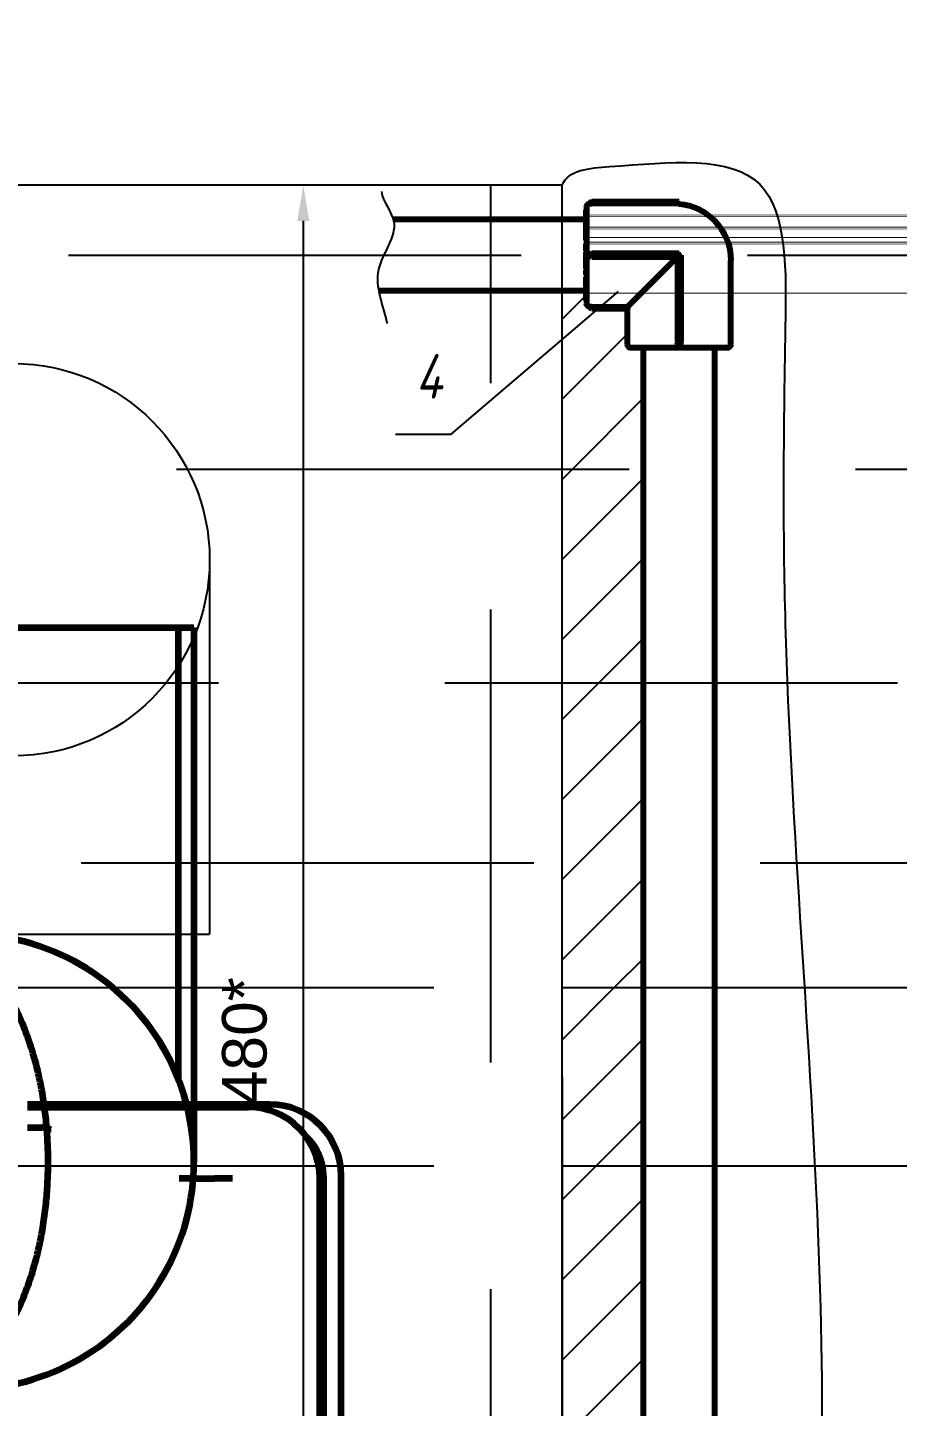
# Model space of a CAD drawing. Header units: millimetres. Extents: x -92220 to 11040, y -5929 to 27498.
# Drawn here: x 775 to 1019.1, y -3241.4 to -2854.7 of the extents above; entities that cross this region are included whole.
import ezdxf

# ---------------------------------------------------------------- set-up
doc = ezdxf.new("R2010")
doc.units = ezdxf.units.MM
doc.linetypes.add('DASHED', pattern=[19.05, 12.7, -6.35])
doc.layers.add('01 Черновое', color=254, linetype='Continuous')
doc.layers.add('36 Вода ветка 16', color=7, linetype='Continuous')
doc.layers.add('100 noprint', color=1, linetype='Continuous', plot=False)
doc.layers.add('14 Унитаз', color=7, linetype='Continuous', lineweight=100)
doc.styles.get("Standard").update_dxf_attribs({"font": 'arial.ttf'})
doc.styles.add('ГОСТ-ISOCPEUR', font='isocpeui.ttf', dxfattribs={"width": 0.8})
doc.dimstyles.new('ISO-25', dxfattribs={"dimtxt": 2.5, "dimasz": 2.5, "dimexe": 1.25, "dimexo": 0.625, "dimtad": 1, "dimtxsty": 'Standard', "dimcen": 2.5, "dimadec": 0, "dimazin": 0, "dimtfac": 1, "dimtmove": 0, "dimatfit": 3, "dimfxl": 1, "dimarcsym": 0})

# ---------------------------------------------------------------- blocks, each defined once
blk = doc.blocks.new('A$C24473B691')
at = {"color": 0, "linetype": 'Continuous', "lineweight": -2, "extrusion": (-2.22045e-16, 1, -2.22045e-16)}
for p, q in [((-15, 14.5), (-15, 24.5)), ((-14.49, 24.5), (-14.49, 14.49)), ((13.5, 26), (-13.5, 26)), ((-12.69, 26), (-12.69, 26.1)), ((-12.69, 26.1), (-10.96, 26.1)), ((-10.96, 26), (-10.96, 26.1)), ((-9.7, 26.1), (-8.7, 26.1)), ((-9.7, 26), (-9.7, 26.1)), ((-8.7, 26), (-8.7, 26.1)), ((-8.7, 26.1), (-8.08, 26.1)), ((-8.08, 26.1), (-6.79, 26.1)), ((-8.08, 26), (-8.08, 26.1)), ((-6.79, 26.1), (-6.65, 26.1)), ((-6.79, 26), (-6.79, 26.1)), ((-6.65, 26), (-6.65, 26.1)), ((-6.65, 26.1), (-6.16, 26.1)), ((-6.16, 26), (-6.16, 26.1)), ((-5.42, 26.1), (-5.31, 26.1)), ((-5.42, 26), (-5.42, 26.1)), ((-5.31, 26.1), (-5.07, 26.1)), ((-5.31, 26), (-5.31, 26.1)), ((-5.07, 26), (-5.07, 26.1)), ((-5.07, 26.1), (-4.19, 26.1)), ((-4.19, 26), (-4.19, 26.1)), ((-3.84, 26.1), (-3.6, 26.1)), ((-3.84, 26), (-3.84, 26.1)), ((-3.6, 26.1), (-3.32, 26.1)), ((-3.6, 26), (-3.6, 26.1)), ((-3.32, 26), (-3.32, 26.1)), ((-3.32, 26.1), (-2.04, 26.1)), ((-2.04, 26.1), (-2.01, 26.1)), ((-2.04, 26), (-2.04, 26.1)), ((-2.01, 26.1), (-1.74, 26.1)), ((-2.01, 26), (-2.01, 26.1)), ((-1.74, 26.1), (-1.07, 26.1)), ((-1.74, 26), (-1.74, 26.1)), ((-0.94, 26), (-0.94, 26.1)), ((-0.86, 26.1), (-0.47, 26.1)), ((-0.5, 0.5), (-0.5, 24.5)), ((-0.47, 26.1), (-0.18, 26.1)), ((-0.47, 26), (-0.47, 26.1)), ((-0.18, 26), (-0.18, 26.1)), ((-0.18, 26.1), (0.07, 26.1)), ((0.07, 26.1), (0.86, 26.1)), ((0.07, 26), (0.07, 26.1)), ((0.5, 0), (0.5, 24.5)), ((0.86, 26), (0.86, 26.1)), ((1.28, 26.1), (1.54, 26.1)), ((1.28, 26), (1.28, 26.1)), ((1.54, 26.1), (1.69, 26.1)), ((1.54, 26), (1.54, 26.1)), ((1.69, 26.1), (2.2, 26.1)), ((1.69, 26), (1.69, 26.1)), ((3.06, 26), (3.06, 26.1)), ((4.28, 26), (4.28, 26.1)), ((5.2, 26), (5.2, 26.1)), ((6.82, 26.1), (7.22, 26.1)), ((6.82, 26), (6.82, 26.1)), ((7.22, 26), (7.22, 26.1)), ((8.46, 26), (8.46, 26.1)), ((9.19, 26.1), (9.24, 26.1)), ((9.19, 26), (9.19, 26.1)), ((9.24, 26.1), (9.42, 26.1)), ((9.24, 26), (9.24, 26.1)), ((9.42, 26), (9.42, 26.1)), ((10.15, 26.1), (10.42, 26.1)), ((10.15, 26), (10.15, 26.1)), ((10.42, 26.1), (10.5, 26.1)), ((10.42, 26), (10.42, 26.1)), ((10.5, 26.1), (10.6, 26.1)), ((10.5, 26), (10.5, 26.1)), ((10.6, 26.1), (10.71, 26.1)), ((10.6, 26), (10.6, 26.1)), ((10.71, 26), (10.71, 26.1)), ((12.06, 26.1), (12.45, 26.1)), ((12.06, 26), (12.06, 26.1)), ((12.45, 26.1), (12.69, 26.1)), ((12.45, 26), (12.45, 26.1)), ((12.69, 26.1), (12.73, 26.1)), ((12.69, 26), (12.69, 26.1)), ((12.73, 26), (12.73, 26.1)), ((14.49, 1.5), (14.49, 24.5)), ((15, 0), (15, 24.5)), ((-26, -13.5), (-26, 13.5)), ((-25, 14.5), (-15, 14.5)), ((-1.5, 1.5), (-14.49, 14.49)), ((-0.5, 0.5), (-24.5, 0.5)), ((0, 0), (-0.5, 0.5)), ((0, -0.5), (0, 0)), ((0, 0), (0.5, 0)), ((14.42, 0), (15, 0)), ((0, -0.5), (-24.5, -0.5)), ((-25, -14.5), (-1.5, -14.5))]:
    blk.add_line(p, q, dxfattribs=at)
at = {"color": 0, "linetype": 'Continuous', "lineweight": -2, "extrusion": (4.93038e-32, -2.22045e-16, -1)}
for centre, radius, start, end in [((14.5, 24.5), 0.5, 0, 90), ((13.5, 25), 1, 0, 90), ((0, 24.5), 0.5, 0, 180), ((-13.5, 25), 1, 90, 180), ((-14.5, 24.5), 0.5, 90, 180), ((25, 13.5), 1, 0, 90), ((24.5, 0), 0.5, 270, 90), ((1.5, 1.5), 16, 185.3794, 225), ((1.5, 1.5), 16, 225, 270), ((25, -13.5), 1, 270, 0)]:
    blk.add_arc(centre, radius, start, end, dxfattribs=at)
at = {"color": 0, "linetype": 'Continuous', "lineweight": -2}
for points, degree, knots in [([(-14.49, 24.5), (-14.49, 24.56), (-14.49, 24.62), (-14.49, 24.73), (-14.49, 24.79), (-14.5, 24.87), (-14.5, 24.91), (-14.5, 24.95), (-14.5, 24.97), (-14.5, 24.99), (-14.5, 25), (-14.5, 25)], 3, [0.22380526, 0.22380526, 0.22380526, 0.22380526, 0.24107522, 0.24107522, 0.25834518, 0.25834518, 0.27361424, 0.27361424, 0.28601062, 0.28601062, 0.29840701, 0.29840701, 0.29840701, 0.29840701]), ([(-10.81, 26.1), (-10.67, 26.1), (-10.23, 26.1), (-9.84, 26.1), (-9.7, 26.1)], 2, [-3, -3, -3, -2, -1, -0.484947, -0.484947, -0.484947]), ([(4.28, 26.1), (4.28, 26.1), (4.41, 26.1), (4.65, 26.1)], 2, [-1.502374, -1.502374, -1.502374, -1, 0, 0, 0]), ([(4.65, 26.1), (4.91, 26.1), (5.18, 26.1), (5.2, 26.1)], 2, [-2, -2, -2, -1, -0.936655, -0.936655, -0.936655]), ([(5.2, 26.1), (5.2, 26.1), (5.27, 26.1), (5.45, 26.1)], 2, [-1.431321, -1.431321, -1.431321, -1, 0, 0, 0]), ([(6.53, 26.1), (6.72, 26.1), (6.82, 26.1), (6.82, 26.1)], 2, [-3, -3, -3, -2, -1.429003, -1.429003, -1.429003]), ([(7.22, 26.1), (7.22, 26.1), (7.29, 26.1), (7.36, 26.1)], 2, [-1.875117, -1.875117, -1.875117, -1, 0, 0, 0]), ([(8.2, 26.1), (8.42, 26.1), (8.46, 26.1), (8.46, 26.1)], 2, [-2, -2, -2, -1, -0.823469, -0.823469, -0.823469]), ([(9.42, 26.1), (9.57, 26.1), (9.8, 26.1), (9.92, 26.1)], 2, [-1.854622, -1.854622, -1.854622, -1, 0, 0, 0]), ([(9.92, 26.1), (10.09, 26.1), (10.15, 26.1), (10.15, 26.1)], 2, [-3, -3, -3, -2, -1.715556, -1.715556, -1.715556]), ([(14.5, 25), (14.5, 25), (14.5, 24.99), (14.5, 24.97), (14.5, 24.95), (14.5, 24.91), (14.5, 24.87), (14.49, 24.79), (14.49, 24.73), (14.49, 24.62), (14.49, 24.56), (14.49, 24.5)], 3, [0.44761051, 0.44761051, 0.44761051, 0.44761051, 0.4600069, 0.4600069, 0.47240329, 0.47240329, 0.48767234, 0.48767234, 0.5049423, 0.5049423, 0.52221227, 0.52221227, 0.52221227, 0.52221227]), ([(-14.49, 14.49), (-14.49, 14.49), (-14.5, 14.49), (-14.5, 14.49), (-14.56, 14.49), (-14.63, 14.49), (-14.75, 14.49), (-14.81, 14.49), (-14.9, 14.5), (-14.94, 14.5), (-14.99, 14.5), (-15, 14.5), (-15, 14.5)], 3, [0.30051544, 0.30051544, 0.30051544, 0.30051544, 0.30137498, 0.30137498, 0.30137498, 0.32021092, 0.32021092, 0.33904685, 0.33904685, 0.35788279, 0.35788279, 0.37671872, 0.37671872, 0.37671872, 0.37671872]), ([(14.42, 0), (14.44, 0.25), (14.46, 0.5), (14.49, 1), (14.49, 1.25), (14.49, 1.5)], 3, [-0.1505166, -0.1505166, -0.1505166, -0.1505166, -0.0751727, -0.0751727, -0.0000024, -0.0000024, -0.0000024, -0.0000024])]:
    blk.add_open_spline(points, degree=degree, knots=knots, dxfattribs=at)
for points, degree in [([(-10.96, 26.1), (-10.96, 26.1), (-10.81, 26.1)], 2), ([(-1.07, 26.1), (-1, 26.1), (-0.94, 26.1)], 2), ([(-0.94, 26.1), (-0.91, 26.1), (-0.86, 26.1)], 2), ([(2.2, 26.1), (2.61, 26.1), (3, 26.1), (3.05, 26.1)], 2), ([(3.05, 26.1), (3.06, 26.1), (3.06, 26.1)], 2), ([(5.45, 26.1), (5.6, 26.1), (5.85, 26.1), (6.11, 26.1), (6.39, 26.1), (6.53, 26.1)], 2), ([(7.36, 26.1), (7.52, 26.1), (7.98, 26.1), (8.2, 26.1)], 2), ([(8.46, 26.1), (8.48, 26.1), (8.52, 26.1)], 2), ([(8.52, 26.1), (8.68, 26.1), (8.85, 26.1)], 2), ([(8.85, 26.1), (8.98, 26.1), (9.19, 26.1)], 2), ([(10.71, 26.1), (10.71, 26.1), (10.92, 26.1)], 2), ([(10.92, 26.1), (11.12, 26.1), (11.39, 26.1)], 2), ([(11.39, 26.1), (11.67, 26.1), (12.05, 26.1), (12.06, 26.1)], 2), ([(12.06, 26.1), (12.06, 26.1), (12.06, 26.1)], 2), ([(-1.5, 1.5), (-1.17, 1.17), (-0.83, 0.83), (-0.5, 0.5)], 3)]:
    blk.add_open_spline(points, degree=degree, dxfattribs=at)
blk = doc.blocks.new('*D262')
at = {"layer": '36 Вода ветка 16', "color": 0, "lineweight": -2}
for p, q in [((925, -2898.95), (847.36, -2898.95)), ((852.36, -2908.95), (852.36, -3368.95)), ((878.5, -3378.95), (847.36, -3378.95))]:
    blk.add_line(p, q, dxfattribs=at)
at = {"layer": '36 Вода ветка 16', "color": 0}
for points in [[(854.03, -2908.95), (850.69, -2908.95), (852.36, -2898.95)], [(850.69, -3368.95), (854.03, -3368.95), (852.36, -3378.95)]]:
    blk.add_solid(points, dxfattribs=at)
at = {"layer": 'Defpoints', "color": 0}
for p in [(925, -2898.95), (852.36, -3378.95), (878.5, -3378.95)]:
    blk.add_point(p, dxfattribs=at)
at = {"layer": '36 Вода ветка 16', "color": 0, "insert": (835.9, -3138.95), "char_height": 12.5, "attachment_point": 5, "rotation": 90}
blk.add_mtext('480*', dxfattribs=at)

msp = doc.modelspace()

# ---------------------------------------------------------------- hatches: boundary and pattern name
at = {"layer": '36 Вода ветка 16', "lineweight": -2}
h = msp.add_hatch(dxfattribs=at)
h.set_pattern_fill('ANSI31', color=256, scale=5, style=0)
h.paths.add_polyline_path([(947.81, -2978.57), (947.81, -2944.57), (944.31, -2944.57, -0.414214), (943.31, -2943.57), (943.31, -2933.57), (933.31, -2933.57, -0.414236), (932.81, -2933.07, -0.414218), (931.81, -2932.07), (931.81, -2931.26), (931.71, -2931.26), (931.71, -2929.53), (931.71, -2929.53), (931.71, -2929.53), (931.71, -2929.53), (931.71, -2929.53), (931.71, -2929.53), (931.71, -2929.53), (931.71, -2929.53), (931.71, -2929.53), (931.71, -2929.53), (931.71, -2929.53), (931.71, -2929.53), (931.71, -2929.53), (931.71, -2929.53), (931.71, -2929.53), (931.71, -2929.53), (931.71, -2929.53), (931.71, -2929.53), (931.71, -2929.53), (931.71, -2929.53), (931.71, -2929.53), (931.71, -2929.53), (931.71, -2929.53), (931.71, -2929.53), (931.71, -2929.53), (931.71, -2929.53), (931.71, -2929.53), (931.71, -2929.53), (931.71, -2929.53), (931.71, -2929.53), (931.71, -2929.53), (931.71, -2929.53), (931.71, -2929.53), (931.71, -2929.53), (931.71, -2929.53), (931.71, -2929.53), (931.71, -2929.53), (931.71, -2929.53), (931.71, -2929.53), (931.71, -2929.53), (931.71, -2929.53), (931.71, -2929.53), (931.71, -2929.53), (931.71, -2929.53), (931.71, -2929.53), (931.71, -2929.52), (931.71, -2929.52), (931.71, -2929.52), (931.71, -2929.52), (931.71, -2929.52), (931.71, -2929.52), (931.71, -2929.52), (931.71, -2929.52), (931.71, -2929.52), (931.71, -2929.52), (931.71, -2929.52), (931.71, -2929.52), (931.71, -2929.52), (931.71, -2929.52), (931.71, -2929.52), (931.71, -2929.52), (931.71, -2929.52), (931.71, -2929.52), (931.71, -2929.52), (931.71, -2929.52), (931.71, -2929.52), (931.71, -2929.52), (931.71, -2929.52), (931.71, -2929.52), (931.71, -2929.52), (931.71, -2929.52), (931.71, -2929.52), (931.71, -2929.52), (931.71, -2929.52), (931.71, -2929.52), (931.71, -2929.52), (931.71, -2929.52), (931.71, -2929.52), (931.71, -2929.52), (931.71, -2929.51), (931.71, -2929.51), (931.71, -2929.51), (931.71, -2929.51), (931.71, -2929.51), (931.71, -2929.51), (931.71, -2929.51), (931.71, -2929.51), (931.71, -2929.51), (931.71, -2929.51), (931.71, -2929.51), (931.71, -2929.51), (931.71, -2929.51), (931.71, -2929.51), (931.71, -2929.51), (931.71, -2929.51), (931.71, -2929.51), (931.71, -2929.51), (931.71, -2929.51), (931.71, -2929.51), (931.71, -2929.51), (931.71, -2929.51), (931.71, -2929.51), (931.71, -2929.51), (931.71, -2929.5), (931.71, -2929.5), (931.71, -2929.5), (931.71, -2929.5), (931.71, -2929.5), (931.71, -2929.5), (931.71, -2929.5), (931.71, -2929.5), (931.71, -2929.5), (931.71, -2929.5), (931.71, -2929.5), (931.71, -2929.5), (931.71, -2929.5), (931.71, -2929.5), (931.71, -2929.5), (931.71, -2929.5), (931.71, -2929.5), (931.71, -2929.5), (931.71, -2929.5), (931.71, -2929.49), (931.71, -2929.49), (931.71, -2929.49), (931.71, -2929.49), (931.71, -2929.49), (931.71, -2929.49), (931.71, -2929.49), (931.71, -2929.49), (931.71, -2929.49), (931.71, -2929.49), (931.71, -2929.49), (931.71, -2929.49), (931.71, -2929.49), (931.71, -2929.49), (931.71, -2929.49), (931.71, -2929.49), (931.71, -2929.49), (931.71, -2929.48), (931.71, -2929.48), (931.71, -2929.48), (931.71, -2929.48), (931.71, -2929.48), (931.71, -2929.48), (931.71, -2929.48), (931.71, -2929.48), (931.71, -2929.48), (931.71, -2929.48), (931.71, -2929.48), (931.71, -2929.48), (931.71, -2929.48), (931.71, -2929.48), (931.71, -2929.48), (931.71, -2929.47), (931.71, -2929.47), (931.71, -2929.47), (931.71, -2929.47), (931.71, -2929.47), (931.71, -2929.47), (931.71, -2929.47), (931.71, -2929.47), (931.71, -2929.47), (931.71, -2929.47), (931.71, -2929.47), (931.71, -2929.47), (931.71, -2929.47), (931.71, -2929.47), (931.71, -2929.46), (931.71, -2929.46), (931.71, -2929.46), (931.71, -2929.46), (931.71, -2929.46), (931.71, -2929.46), (931.71, -2929.46), (931.71, -2929.46), (931.71, -2929.46), (931.71, -2929.46), (931.71, -2929.46), (931.71, -2929.46), (931.71, -2929.45), (931.71, -2929.45), (931.71, -2929.45), (931.71, -2929.45), (931.71, -2929.45), (931.71, -2929.45), (931.71, -2929.45), (931.71, -2929.45), (931.71, -2929.45), (931.71, -2929.45), (931.71, -2929.45), (931.71, -2929.45), (931.71, -2929.44), (931.71, -2929.44), (931.71, -2929.44), (931.71, -2929.44), (931.71, -2929.44), (931.71, -2929.44), (931.71, -2929.44), (931.71, -2929.44), (931.71, -2929.44), (931.71, -2929.44), (931.71, -2929.44), (931.71, -2929.43), (931.71, -2929.43), (931.71, -2929.43), (931.71, -2929.43), (931.71, -2929.43), (931.71, -2929.43), (931.71, -2929.43), (931.71, -2929.43), (931.71, -2929.43), (931.71, -2929.43), (931.71, -2929.43), (931.71, -2929.42), (931.71, -2929.42), (931.71, -2929.42), (931.71, -2929.42), (931.71, -2929.42), (931.71, -2929.42), (931.71, -2929.42), (931.71, -2929.42), (931.71, -2929.42), (931.71, -2929.42), (931.71, -2929.41), (931.71, -2929.41), (931.71, -2929.41), (931.71, -2929.41), (931.71, -2929.41), (931.71, -2929.41), (931.71, -2929.41), (931.71, -2929.41), (931.71, -2929.41), (931.71, -2929.41), (931.71, -2929.4), (931.71, -2929.4), (931.71, -2929.4), (931.71, -2929.4), (931.71, -2929.4), (931.71, -2929.4), (931.71, -2929.4), (931.71, -2929.4), (931.71, -2929.4), (931.71, -2929.39), (931.71, -2929.39), (931.71, -2929.39), (931.71, -2929.39), (931.71, -2929.39), (931.71, -2929.39), (931.71, -2929.39), (931.71, -2929.39), (931.71, -2929.39), (931.71, -2929.38), (931.71, -2929.38), (931.71, -2929.38), (931.71, -2929.38), (931.71, -2929.38), (931.71, -2929.38), (931.71, -2929.38), (931.71, -2929.37), (931.71, -2929.37), (931.71, -2929.37), (931.71, -2929.37), (931.71, -2929.37), (931.71, -2929.37), (931.71, -2929.37), (931.71, -2929.36), (931.71, -2929.36), (931.71, -2929.36), (931.71, -2929.36), (931.71, -2929.36), (931.71, -2929.36), (931.71, -2929.36), (931.71, -2929.35), (931.71, -2929.35), (931.71, -2929.35), (931.71, -2929.35), (931.71, -2929.35), (931.71, -2929.35), (931.71, -2929.35), (931.71, -2929.34), (931.71, -2929.34), (931.71, -2929.34), (931.71, -2929.34), (931.71, -2929.34), (931.71, -2929.34), (931.71, -2929.33), (931.71, -2929.33), (931.71, -2929.33), (931.71, -2929.33), (931.71, -2929.33), (931.71, -2929.33), (931.71, -2929.33), (931.71, -2929.32), (931.71, -2929.32), (931.71, -2929.32), (931.71, -2929.32), (931.71, -2929.32), (931.71, -2929.32), (931.71, -2929.31), (931.71, -2929.31), (931.71, -2929.31), (931.71, -2929.31), (931.71, -2929.31), (931.71, -2929.31), (931.71, -2929.3), (931.71, -2929.3), (931.71, -2929.3), (931.71, -2929.3), (931.71, -2929.3), (931.71, -2929.3), (931.71, -2929.29), (931.71, -2929.29), (931.71, -2929.29), (931.71, -2929.29), (931.71, -2929.29), (931.71, -2929.29), (931.71, -2929.29), (931.71, -2929.28), (931.71, -2929.28), (931.71, -2929.28), (931.71, -2929.28), (931.71, -2929.28), (931.71, -2929.28), (931.71, -2929.27), (931.71, -2929.27), (931.71, -2929.27), (931.71, -2929.27), (931.71, -2929.27), (931.71, -2929.27), (931.71, -2929.26), (931.71, -2929.26), (931.71, -2929.26), (931.71, -2929.26), (931.71, -2929.26), (931.71, -2929.25), (931.71, -2929.25), (931.71, -2929.25), (931.71, -2929.25), (931.71, -2929.25), (931.71, -2929.25), (931.71, -2929.24), (931.71, -2929.24), (931.71, -2929.24), (931.71, -2929.24), (931.71, -2929.24), (931.71, -2929.24), (931.71, -2929.23), (931.71, -2929.23), (931.71, -2929.23), (931.71, -2929.23), (931.71, -2929.23), (931.71, -2929.23), (931.71, -2929.22), (931.71, -2929.22), (931.71, -2929.22), (931.71, -2929.22), (931.71, -2929.22), (931.71, -2929.21), (931.71, -2929.21), (931.71, -2929.21), (931.71, -2929.21), (931.71, -2929.21), (931.71, -2929.21), (931.71, -2929.2), (931.71, -2929.2), (931.71, -2929.2), (931.71, -2929.2), (931.71, -2929.2), (931.71, -2929.19), (931.71, -2929.19), (931.71, -2929.19), (931.71, -2929.19), (931.71, -2929.19), (931.71, -2929.19), (931.71, -2929.18), (931.71, -2929.18), (931.71, -2929.18), (931.71, -2929.18), (931.71, -2929.18), (931.71, -2929.17), (931.71, -2929.17), (931.71, -2929.17), (931.71, -2929.17), (931.71, -2929.17), (931.71, -2929.16), (931.71, -2929.16), (931.71, -2929.16), (931.71, -2929.16), (931.71, -2929.16), (931.71, -2929.15), (931.71, -2929.15), (931.71, -2929.15), (931.71, -2929.15), (931.71, -2929.15), (931.71, -2929.15), (931.71, -2929.14), (931.71, -2929.14), (931.71, -2929.14), (931.71, -2929.14), (931.71, -2929.14), (931.71, -2929.13), (931.71, -2929.13), (931.71, -2929.13), (931.71, -2929.13), (931.71, -2929.13), (931.71, -2929.12), (931.71, -2929.12), (931.71, -2929.12), (931.71, -2929.12), (931.71, -2929.12), (931.71, -2929.11), (931.71, -2929.11), (931.71, -2929.11), (931.71, -2929.11), (931.71, -2929.11), (931.71, -2929.1), (931.71, -2929.1), (931.71, -2929.1), (931.71, -2929.1), (931.71, -2929.1), (931.71, -2929.09), (931.71, -2929.09), (931.71, -2929.09), (931.71, -2929.09), (931.71, -2929.09), (931.71, -2929.08), (931.71, -2929.08), (931.71, -2929.08), (931.71, -2929.08), (931.71, -2929.07), (931.71, -2929.07), (931.71, -2929.07), (931.71, -2929.07), (931.71, -2929.07), (931.71, -2929.06), (931.71, -2929.06), (931.71, -2929.06), (931.71, -2929.06), (931.71, -2929.06), (931.71, -2929.05), (931.71, -2929.05), (931.71, -2929.05), (931.71, -2929.05), (931.71, -2929.05), (931.71, -2929.04), (931.71, -2929.04), (931.71, -2929.04), (931.71, -2929.04), (931.71, -2929.03), (931.71, -2929.03), (931.71, -2929.03), (931.71, -2929.03), (931.71, -2929.03), (931.71, -2929.02), (931.71, -2929.02), (931.71, -2929.02), (931.71, -2929.01), (931.71, -2929.01), (931.71, -2929), (931.71, -2929), (931.71, -2929), (931.71, -2928.99), (931.71, -2928.99), (931.71, -2928.98), (931.71, -2928.98), (931.71, -2928.97), (931.71, -2928.97), (931.71, -2928.97), (931.71, -2928.96), (931.71, -2928.96), (931.71, -2928.95), (931.71, -2928.95), (931.71, -2928.94), (931.71, -2928.94), (931.71, -2928.93), (931.71, -2928.93), (931.71, -2928.92), (931.71, -2928.92), (931.71, -2928.92), (931.71, -2928.91), (931.71, -2928.91), (931.71, -2928.9), (931.71, -2928.9), (931.71, -2928.89), (931.71, -2928.89), (931.71, -2928.88), (931.71, -2928.88), (931.71, -2928.88), (931.71, -2928.87), (931.71, -2928.87), (931.71, -2928.86), (931.71, -2928.86), (931.71, -2928.85), (931.71, -2928.85), (931.71, -2928.84), (931.71, -2928.84), (931.71, -2928.83), (931.71, -2928.83), (931.71, -2928.82), (931.71, -2928.82), (931.71, -2928.81), (931.71, -2928.81), (931.71, -2928.81), (931.71, -2928.8), (931.71, -2928.8), (931.71, -2928.79), (931.71, -2928.79), (931.71, -2928.78), (931.71, -2928.78), (931.71, -2928.77), (931.71, -2928.77), (931.71, -2928.76), (931.71, -2928.76), (931.71, -2928.75), (931.71, -2928.75), (931.71, -2928.74), (931.71, -2928.74), (931.71, -2928.73), (931.71, -2928.73), (931.71, -2928.72), (931.71, -2928.72), (931.71, -2928.71), (931.71, -2928.71), (931.71, -2928.7), (931.71, -2928.7), (931.71, -2928.7), (931.71, -2928.69), (931.71, -2928.69), (931.71, -2928.68), (931.71, -2928.68), (931.71, -2928.67), (931.71, -2928.67), (931.71, -2928.66), (931.71, -2928.66), (931.71, -2928.65), (931.71, -2928.65), (931.71, -2928.64), (931.71, -2928.64), (931.71, -2928.63), (931.71, -2928.63), (931.71, -2928.62), (931.71, -2928.62), (931.71, -2928.61), (931.71, -2928.61), (931.71, -2928.6), (931.71, -2928.6), (931.71, -2928.59), (931.71, -2928.59), (931.71, -2928.58), (931.71, -2928.58), (931.71, -2928.57), (925, -2928.57), (925, -2978.57)])
h = msp.add_hatch(dxfattribs=at)
h.set_pattern_fill('ANSI31', color=256, scale=5, style=0)
h.paths.add_polyline_path([(947.81, -3038.57), (947.81, -2978.57), (925, -2978.57), (925, -3038.57)])
h = msp.add_hatch(dxfattribs=at)
h.set_pattern_fill('ANSI31', color=256, scale=5, style=0)
h.paths.add_polyline_path([(947.81, -3123.95), (947.81, -3038.57), (925, -3038.57), (925, -3123.95)])
h = msp.add_hatch(dxfattribs=at)
h.set_pattern_fill('ANSI31', color=256, scale=5, style=0)
h.paths.add_polyline_path([(947.81, -3352.85), (947.81, -3123.95), (925, -3123.95), (925, -3148.95), (925, -3278.95), (925, -3364.45), (926.5, -3364.45, -0.414214), (927.5, -3365.45), (927.5, -3368.95), (931.81, -3368.95), (931.81, -3365.45, -0.414214), (932.81, -3364.45), (942.81, -3364.45), (942.81, -3354.45, -0.414263), (943.31, -3353.95), (943.31, -3353.95, -0.414214), (944.31, -3352.95), (945.12, -3352.95), (945.12, -3352.85), (946.85, -3352.85), (946.85, -3352.85), (946.85, -3352.85), (946.85, -3352.85), (946.85, -3352.85), (946.85, -3352.85), (946.85, -3352.85), (946.85, -3352.85), (946.85, -3352.85), (946.85, -3352.85), (946.85, -3352.85), (946.85, -3352.85), (946.85, -3352.85), (946.85, -3352.85), (946.85, -3352.85), (946.85, -3352.85), (946.85, -3352.85), (946.85, -3352.85), (946.85, -3352.85), (946.85, -3352.85), (946.85, -3352.85), (946.85, -3352.85), (946.85, -3352.85), (946.85, -3352.85), (946.85, -3352.85), (946.85, -3352.85), (946.85, -3352.85), (946.85, -3352.85), (946.85, -3352.85), (946.85, -3352.85), (946.85, -3352.85), (946.85, -3352.85), (946.85, -3352.85), (946.85, -3352.85), (946.85, -3352.85), (946.85, -3352.85), (946.85, -3352.85), (946.85, -3352.85), (946.85, -3352.85), (946.86, -3352.85), (946.86, -3352.85), (946.86, -3352.85), (946.86, -3352.85), (946.86, -3352.85), (946.86, -3352.85), (946.86, -3352.85), (946.86, -3352.85), (946.86, -3352.85), (946.86, -3352.85), (946.86, -3352.85), (946.86, -3352.85), (946.86, -3352.85), (946.86, -3352.85), (946.86, -3352.85), (946.86, -3352.85), (946.86, -3352.85), (946.86, -3352.85), (946.86, -3352.85), (946.86, -3352.85), (946.86, -3352.85), (946.86, -3352.85), (946.86, -3352.85), (946.86, -3352.85), (946.86, -3352.85), (946.86, -3352.85), (946.86, -3352.85), (946.86, -3352.85), (946.86, -3352.85), (946.86, -3352.85), (946.86, -3352.85), (946.86, -3352.85), (946.86, -3352.85), (946.86, -3352.85), (946.86, -3352.85), (946.86, -3352.85), (946.86, -3352.85), (946.87, -3352.85), (946.87, -3352.85), (946.87, -3352.85), (946.87, -3352.85), (946.87, -3352.85), (946.87, -3352.85), (946.87, -3352.85), (946.87, -3352.85), (946.87, -3352.85), (946.87, -3352.85), (946.87, -3352.85), (946.87, -3352.85), (946.87, -3352.85), (946.87, -3352.85), (946.87, -3352.85), (946.87, -3352.85), (946.87, -3352.85), (946.87, -3352.85), (946.87, -3352.85), (946.87, -3352.85), (946.87, -3352.85), (946.87, -3352.85), (946.87, -3352.85), (946.87, -3352.85), (946.88, -3352.85), (946.88, -3352.85), (946.88, -3352.85), (946.88, -3352.85), (946.88, -3352.85), (946.88, -3352.85), (946.88, -3352.85), (946.88, -3352.85), (946.88, -3352.85), (946.88, -3352.85), (946.88, -3352.85), (946.88, -3352.85), (946.88, -3352.85), (946.88, -3352.85), (946.88, -3352.85), (946.88, -3352.85), (946.88, -3352.85), (946.88, -3352.85), (946.88, -3352.85), (946.88, -3352.85), (946.89, -3352.85), (946.89, -3352.85), (946.89, -3352.85), (946.89, -3352.85), (946.89, -3352.85), (946.89, -3352.85), (946.89, -3352.85), (946.89, -3352.85), (946.89, -3352.85), (946.89, -3352.85), (946.89, -3352.85), (946.89, -3352.85), (946.89, -3352.85), (946.89, -3352.85), (946.89, -3352.85), (946.89, -3352.85), (946.89, -3352.85), (946.9, -3352.85), (946.9, -3352.85), (946.9, -3352.85), (946.9, -3352.85), (946.9, -3352.85), (946.9, -3352.85), (946.9, -3352.85), (946.9, -3352.85), (946.9, -3352.85), (946.9, -3352.85), (946.9, -3352.85), (946.9, -3352.85), (946.9, -3352.85), (946.9, -3352.85), (946.9, -3352.85), (946.91, -3352.85), (946.91, -3352.85), (946.91, -3352.85), (946.91, -3352.85), (946.91, -3352.85), (946.91, -3352.85), (946.91, -3352.85), (946.91, -3352.85), (946.91, -3352.85), (946.91, -3352.85), (946.91, -3352.85), (946.91, -3352.85), (946.91, -3352.85), (946.91, -3352.85), (946.92, -3352.85), (946.92, -3352.85), (946.92, -3352.85), (946.92, -3352.85), (946.92, -3352.85), (946.92, -3352.85), (946.92, -3352.85), (946.92, -3352.85), (946.92, -3352.85), (946.92, -3352.85), (946.92, -3352.85), (946.92, -3352.85), (946.92, -3352.85), (946.93, -3352.85), (946.93, -3352.85), (946.93, -3352.85), (946.93, -3352.85), (946.93, -3352.85), (946.93, -3352.85), (946.93, -3352.85), (946.93, -3352.85), (946.93, -3352.85), (946.93, -3352.85), (946.93, -3352.85), (946.93, -3352.85), (946.94, -3352.85), (946.94, -3352.85), (946.94, -3352.85), (946.94, -3352.85), (946.94, -3352.85), (946.94, -3352.85), (946.94, -3352.85), (946.94, -3352.85), (946.94, -3352.85), (946.94, -3352.85), (946.94, -3352.85), (946.95, -3352.85), (946.95, -3352.85), (946.95, -3352.85), (946.95, -3352.85), (946.95, -3352.85), (946.95, -3352.85), (946.95, -3352.85), (946.95, -3352.85), (946.95, -3352.85), (946.95, -3352.85), (946.95, -3352.85), (946.96, -3352.85), (946.96, -3352.85), (946.96, -3352.85), (946.96, -3352.85), (946.96, -3352.85), (946.96, -3352.85), (946.96, -3352.85), (946.96, -3352.85), (946.96, -3352.85), (946.96, -3352.85), (946.97, -3352.85), (946.97, -3352.85), (946.97, -3352.85), (946.97, -3352.85), (946.97, -3352.85), (946.97, -3352.85), (946.97, -3352.85), (946.97, -3352.85), (946.97, -3352.85), (946.97, -3352.85), (946.98, -3352.85), (946.98, -3352.85), (946.98, -3352.85), (946.98, -3352.85), (946.98, -3352.85), (946.98, -3352.85), (946.98, -3352.85), (946.98, -3352.85), (946.98, -3352.85), (946.99, -3352.85), (946.99, -3352.85), (946.99, -3352.85), (946.99, -3352.85), (946.99, -3352.85), (946.99, -3352.85), (946.99, -3352.85), (946.99, -3352.85), (946.99, -3352.85), (947, -3352.85), (947, -3352.85), (947, -3352.85), (947, -3352.85), (947, -3352.85), (947, -3352.85), (947, -3352.85), (947.01, -3352.85), (947.01, -3352.85), (947.01, -3352.85), (947.01, -3352.85), (947.01, -3352.85), (947.01, -3352.85), (947.01, -3352.85), (947.02, -3352.85), (947.02, -3352.85), (947.02, -3352.85), (947.02, -3352.85), (947.02, -3352.85), (947.02, -3352.85), (947.02, -3352.85), (947.03, -3352.85), (947.03, -3352.85), (947.03, -3352.85), (947.03, -3352.85), (947.03, -3352.85), (947.03, -3352.85), (947.03, -3352.85), (947.04, -3352.85), (947.04, -3352.85), (947.04, -3352.85), (947.04, -3352.85), (947.04, -3352.85), (947.04, -3352.85), (947.05, -3352.85), (947.05, -3352.85), (947.05, -3352.85), (947.05, -3352.85), (947.05, -3352.85), (947.05, -3352.85), (947.05, -3352.85), (947.06, -3352.85), (947.06, -3352.85), (947.06, -3352.85), (947.06, -3352.85), (947.06, -3352.85), (947.06, -3352.85), (947.07, -3352.85), (947.07, -3352.85), (947.07, -3352.85), (947.07, -3352.85), (947.07, -3352.85), (947.07, -3352.85), (947.07, -3352.85), (947.08, -3352.85), (947.08, -3352.85), (947.08, -3352.85), (947.08, -3352.85), (947.08, -3352.85), (947.08, -3352.85), (947.09, -3352.85), (947.09, -3352.85), (947.09, -3352.85), (947.09, -3352.85), (947.09, -3352.85), (947.09, -3352.85), (947.1, -3352.85), (947.1, -3352.85), (947.1, -3352.85), (947.1, -3352.85), (947.1, -3352.85), (947.1, -3352.85), (947.11, -3352.85), (947.11, -3352.85), (947.11, -3352.85), (947.11, -3352.85), (947.11, -3352.85), (947.11, -3352.85), (947.12, -3352.85), (947.12, -3352.85), (947.12, -3352.85), (947.12, -3352.85), (947.12, -3352.85), (947.12, -3352.85), (947.13, -3352.85), (947.13, -3352.85), (947.13, -3352.85), (947.13, -3352.85), (947.13, -3352.85), (947.13, -3352.85), (947.14, -3352.85), (947.14, -3352.85), (947.14, -3352.85), (947.14, -3352.85), (947.14, -3352.85), (947.15, -3352.85), (947.15, -3352.85), (947.15, -3352.85), (947.15, -3352.85), (947.15, -3352.85), (947.15, -3352.85), (947.16, -3352.85), (947.16, -3352.85), (947.16, -3352.85), (947.16, -3352.85), (947.16, -3352.85), (947.16, -3352.85), (947.17, -3352.85), (947.17, -3352.85), (947.17, -3352.85), (947.17, -3352.85), (947.17, -3352.85), (947.18, -3352.85), (947.18, -3352.85), (947.18, -3352.85), (947.18, -3352.85), (947.18, -3352.85), (947.18, -3352.85), (947.19, -3352.85), (947.19, -3352.85), (947.19, -3352.85), (947.19, -3352.85), (947.19, -3352.85), (947.2, -3352.85), (947.2, -3352.85), (947.2, -3352.85), (947.2, -3352.85), (947.2, -3352.85), (947.21, -3352.85), (947.21, -3352.85), (947.21, -3352.85), (947.21, -3352.85), (947.21, -3352.85), (947.21, -3352.85), (947.22, -3352.85), (947.22, -3352.85), (947.22, -3352.85), (947.22, -3352.85), (947.22, -3352.85), (947.23, -3352.85), (947.23, -3352.85), (947.23, -3352.85), (947.23, -3352.85), (947.23, -3352.85), (947.24, -3352.85), (947.24, -3352.85), (947.24, -3352.85), (947.24, -3352.85), (947.24, -3352.85), (947.25, -3352.85), (947.25, -3352.85), (947.25, -3352.85), (947.25, -3352.85), (947.25, -3352.85), (947.26, -3352.85), (947.26, -3352.85), (947.26, -3352.85), (947.26, -3352.85), (947.26, -3352.85), (947.27, -3352.85), (947.27, -3352.85), (947.27, -3352.85), (947.27, -3352.85), (947.27, -3352.85), (947.28, -3352.85), (947.28, -3352.85), (947.28, -3352.85), (947.28, -3352.85), (947.28, -3352.85), (947.29, -3352.85), (947.29, -3352.85), (947.29, -3352.85), (947.29, -3352.85), (947.29, -3352.85), (947.3, -3352.85), (947.3, -3352.85), (947.3, -3352.85), (947.3, -3352.85), (947.3, -3352.85), (947.31, -3352.85), (947.31, -3352.85), (947.31, -3352.85), (947.31, -3352.85), (947.31, -3352.85), (947.32, -3352.85), (947.32, -3352.85), (947.32, -3352.85), (947.32, -3352.85), (947.32, -3352.85), (947.33, -3352.85), (947.33, -3352.85), (947.33, -3352.85), (947.33, -3352.85), (947.34, -3352.85), (947.34, -3352.85), (947.34, -3352.85), (947.34, -3352.85), (947.34, -3352.85), (947.35, -3352.85), (947.35, -3352.85), (947.35, -3352.85), (947.35, -3352.85), (947.35, -3352.85), (947.36, -3352.85), (947.36, -3352.85), (947.36, -3352.85), (947.37, -3352.85), (947.37, -3352.85), (947.38, -3352.85), (947.38, -3352.85), (947.39, -3352.85), (947.39, -3352.85), (947.39, -3352.85), (947.4, -3352.85), (947.4, -3352.85), (947.41, -3352.85), (947.41, -3352.85), (947.42, -3352.85), (947.42, -3352.85), (947.42, -3352.85), (947.43, -3352.85), (947.43, -3352.85), (947.44, -3352.85), (947.44, -3352.85), (947.45, -3352.85), (947.45, -3352.85), (947.46, -3352.85), (947.46, -3352.85), (947.47, -3352.85), (947.47, -3352.85), (947.47, -3352.85), (947.48, -3352.85), (947.48, -3352.85), (947.49, -3352.85), (947.49, -3352.85), (947.5, -3352.85), (947.5, -3352.85), (947.51, -3352.85), (947.51, -3352.85), (947.52, -3352.85), (947.52, -3352.85), (947.52, -3352.85), (947.53, -3352.85), (947.53, -3352.85), (947.54, -3352.85), (947.54, -3352.85), (947.55, -3352.85), (947.55, -3352.85), (947.56, -3352.85), (947.56, -3352.85), (947.57, -3352.85), (947.57, -3352.85), (947.58, -3352.85), (947.58, -3352.85), (947.59, -3352.85), (947.59, -3352.85), (947.59, -3352.85), (947.6, -3352.85), (947.6, -3352.85), (947.61, -3352.85), (947.61, -3352.85), (947.62, -3352.85), (947.62, -3352.85), (947.63, -3352.85), (947.63, -3352.85), (947.64, -3352.85), (947.64, -3352.85), (947.65, -3352.85), (947.65, -3352.85), (947.66, -3352.85), (947.66, -3352.85), (947.67, -3352.85), (947.67, -3352.85), (947.68, -3352.85), (947.68, -3352.85), (947.69, -3352.85), (947.69, -3352.85), (947.7, -3352.85), (947.7, -3352.85), (947.71, -3352.85), (947.71, -3352.85), (947.72, -3352.85), (947.72, -3352.85), (947.73, -3352.85), (947.73, -3352.85), (947.74, -3352.85), (947.74, -3352.85), (947.75, -3352.85), (947.75, -3352.85), (947.76, -3352.85), (947.76, -3352.85), (947.77, -3352.85), (947.77, -3352.85), (947.78, -3352.85), (947.78, -3352.85), (947.79, -3352.85), (947.79, -3352.85), (947.8, -3352.85), (947.8, -3352.85), (947.81, -3352.85)])

# ---------------------------------------------------------------- linework, layer by layer
for q in [(925, -3123.95), (925, -3278.95)]:
    msp.add_line((925, -3148.95), q)
at = {"layer": '01 Черновое'}
for p, q in [((925, -2898.95), (0, -2898.95)), ((925, -4668.95), (925, -2898.95)), ((826.07, -3003.95), (826.07, -3108.95)), ((716.07, -3108.95), (826.07, -3108.95))]:
    msp.add_line(p, q, dxfattribs=at)
at = {"layer": '01 Черновое', "linetype": 'DASHED', "ltscale": 10}
for p, q in [((905, -4668.95), (905, -2898.95)), ((0, -3123.95), (925, -3123.95)), ((0, -3173.95), (925, -3173.95))]:
    msp.add_line(p, q, dxfattribs=at)
at = {"layer": '01 Черновое'}
msp.add_circle((771.07, -3003.95), 55, dxfattribs=at)
at = {"layer": '100 noprint', "color": 2, "linetype": 'DASHED', "ltscale": 10}
msp.add_lwpolyline([(409, -3088.95), (8888.83, -3088.95), (8888.83, 1787.9)], dxfattribs=at)
at = {"layer": '100 noprint', "color": 2, "linetype": 'DASHED', "ltscale": 10, "flags": 128}
for points in [[(215, -2918.57), (9059.21, -2918.57), (9059.21, 1147.54)], [(245.26, -2978.57), (8999.21, -2978.57), (8999.21, 930.63)], [(8939.21, 471.25), (8939.21, -3038.57), (220.45, -3038.57)], [(925, -3123.95), (8853.83, -3123.95), (8853.83, 0)], [(925, -3173.95), (8803.83, -3173.95), (8803.83, 0)]]:
    msp.add_lwpolyline(points, dxfattribs=at)
at = {"layer": '14 Унитаз'}
for p, q in [((720.47, -3022.96), (821.67, -3022.96)), ((817.26, -3022.96), (817.26, -3149.43)), ((821.67, -3022.96), (821.67, -3172.75))]:
    msp.add_line(p, q, dxfattribs=at)
at = {"layer": '14 Унитаз', "ltscale": 25}
for p, q in [((843, -3156.7), (775, -3156.7)), ((775, -3157.45), (837, -3157.45)), ((775, -3163.17), (778.99, -3163.17)), ((822.51, -3177.45), (817.52, -3177.45)), ((822.51, -3177.45), (827.49, -3177.45)), ((832.48, -3177.45), (827.49, -3177.45)), ((857, -3254.45), (857, -3177.45)), ((858, -3176.7), (858, -3254.2)), ((863, -3254.2), (863, -3176.7))]:
    msp.add_line(p, q, dxfattribs=at)
at = {"layer": '14 Унитаз'}
msp.add_arc((757.87, -3172.75), 63.8, 270, 90.14, dxfattribs=at)
at = {"layer": '14 Унитаз', "ltscale": 25}
for centre, radius, end in [((837, -3177.45), 20, 90), ((843, -3176.7), 20, 90), ((843, -3176.7), 15, 47.3816)]:
    msp.add_arc(centre, radius, 0, end, dxfattribs=at)
at = {"layer": '14 Унитаз', "start_tangent": (1, 0), "end_tangent": (1, 0)}
msp.add_spline([(743.97, -3236.55), (748.29, -3236.14), (752.43, -3234.97), (756.3, -3233.13), (759.84, -3230.72), (763.05, -3227.84), (765.95, -3224.56), (768.57, -3220.91), (770.91, -3216.93), (773, -3212.66), (774.84, -3208.12), (776.43, -3203.33), (777.77, -3198.33), (778.86, -3193.15), (779.7, -3187.83), (780.28, -3182.39), (780.6, -3176.89), (780.67, -3171.36), (780.47, -3165.84), (780.02, -3160.37), (779.31, -3154.99), (778.34, -3149.74), (777.13, -3144.64), (775.66, -3139.74), (773.95, -3135.07), (771.99, -3130.66), (769.77, -3126.54), (767.29, -3122.72), (764.54, -3119.25), (761.49, -3116.16), (758.11, -3113.51), (754.41, -3111.37), (750.39, -3109.85), (746.14, -3109.05), (741.81, -3109.05), (737.56, -3109.85), (733.54, -3111.37), (729.83, -3113.51), (726.46, -3116.16), (723.41, -3119.25), (720.65, -3122.72), (718.17, -3126.54), (715.96, -3130.66), (714, -3135.07), (712.28, -3139.74), (710.82, -3144.64), (709.6, -3149.74), (708.64, -3154.99), (707.93, -3160.37), (707.47, -3165.84), (707.28, -3171.36), (707.34, -3176.89), (707.67, -3182.39), (708.25, -3187.83), (709.09, -3193.15), (710.18, -3198.33), (711.52, -3203.33), (713.11, -3208.12), (714.95, -3212.66), (717.03, -3216.93), (719.38, -3220.91), (721.99, -3224.56), (724.89, -3227.84), (728.1, -3230.72), (731.64, -3233.13), (735.51, -3234.97), (739.66, -3236.14), (743.97, -3236.55)], degree=3, dxfattribs=at)
at = {"layer": '14 Унитаз', "ltscale": 25}
msp.add_open_spline([(781.5, -3163.72), (781.5, -3163.72), (781.49, -3163.72), (781.13, -3163.54), (780.74, -3163.41), (779.9, -3163.21), (779.44, -3163.17), (778.99, -3163.17)], degree=3, knots=[-0.0010763, -0.0010763, -0.0010763, -0.0010763, 0, 0, 0.1303988, 0.1303988, 0.268066, 0.268066, 0.268066, 0.268066], dxfattribs=at)
at = {"layer": '36 Вода ветка 16', "color": 7, "lineweight": 80}
for p, q in [((931.81, -2908.57), (877.67, -2908.57)), ((931.81, -2928.57), (873.59, -2928.57)), ((947.81, -3352.95), (947.81, -2944.57)), ((967.81, -3352.95), (967.81, -2944.57))]:
    msp.add_line(p, q, dxfattribs=at)
at = {"layer": '36 Вода ветка 16', "flags": 128}
msp.add_lwpolyline([(940.67, -2928.77), (893.65, -2968.85), (878.2, -2968.85)], dxfattribs=at)
at = {"layer": '36 Вода ветка 16', "lineweight": -2}
for points, start_tangent, end_tangent in [([(925, -2898.95), (938.29, -2893.73), (980.42, -2898.67), (987.58, -2938.75), (987.58, -3022.02), (996.95, -3197.93), (992.26, -3370.72), (980.29, -3411.31), (925, -3411.31)], (0.368019, 0.929818), (-1, 0)), ([(875.95, -2937.7), (873.56, -2922.52), (877.82, -2909.19), (874.36, -2900.67)], (-0.210838, 0.977521), (-0.120006, 0.992773))]:
    msp.add_spline(points, degree=3, dxfattribs=dict(at, start_tangent=start_tangent, end_tangent=end_tangent))

# ---------------------------------------------------------------- block references
at = {"layer": '36 Вода ветка 16', "color": 7, "lineweight": 80, "rotation": 89.99999999999999}
msp.add_blockref('A$C24473B691', (957.81, -2918.57), dxfattribs=at)

# ---------------------------------------------------------------- texts
at = {"layer": '36 Вода ветка 16', "linetype": 'Continuous', "style": 'ГОСТ-ISOCPEUR', "width": 0.8}
msp.add_text('4', height=12.5, dxfattribs=at).set_placement((883.82, -2958.78))

# ---------------------------------------------------------------- dimensions: what is measured, and where the dimension line sits
at = {"layer": '36 Вода ветка 16'}
dim = msp.add_linear_dim(base=(852.36, -3378.95), p1=(925, -2898.95), p2=(878.5, -3378.95), angle=90, dimstyle='ISO-25', override={"dimtxt": 12.5, "dimasz": 10, "dimexe": 5, "dimexo": 0, "dimgap": 10, "dimdec": 0, "dimpost": '*'}, dxfattribs=at)
dim.commit()
dim.dimension.update_dxf_attribs({"geometry": '*D262', "text_midpoint": (835.9, -3138.95)})

doc.saveas('drawing.dxf')
